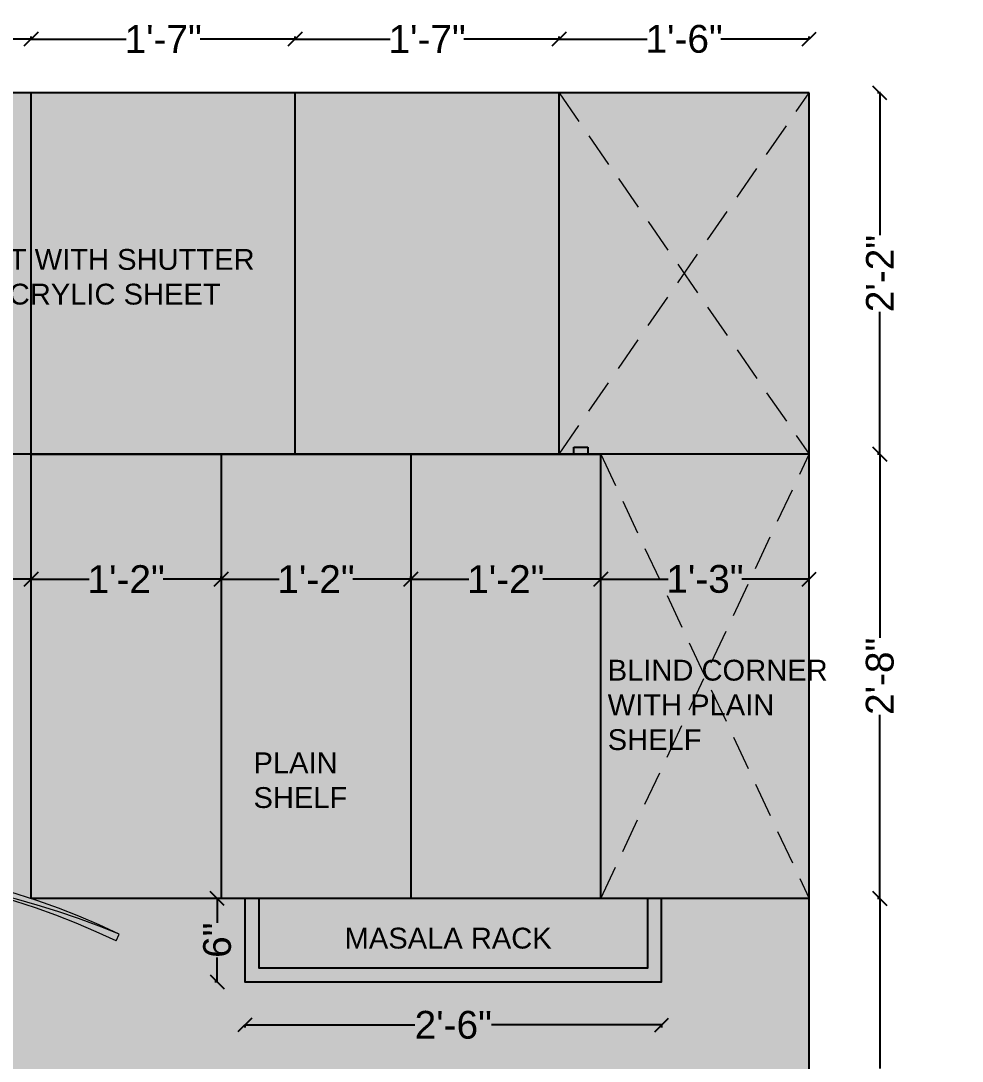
# Model space of a CAD drawing. Header units: inches. Extents: x 15448 to 46480, y -8154 to 0.
# Drawn here: x 17820.4 to 17888.2, y -1752 to -1677.1 of the extents above; entities that cross this region are included whole.
import ezdxf

# ---------------------------------------------------------------- set-up
doc = ezdxf.new("R2010")
doc.units = ezdxf.units.IN
doc.header["$MEASUREMENT"] = 0
doc.linetypes.add('$0$HIDDEN', pattern=[0.375, 0.25, -0.125])
doc.layers.add('IEL-HATCH-002', color=7, linetype='Continuous')
doc.layers.add('PDF4_Text', color=7, linetype='Continuous')
doc.styles.add('PDF Arial', font='arial.ttf')
doc.styles.get("Standard").update_dxf_attribs({"font": 'arial.ttf'})
doc.dimstyles.get("Standard").update_dxf_attribs({"dimtxt": 0.18, "dimasz": 0.18, "dimexe": 0.18, "dimexo": 0.0625, "dimgap": 0.09, "dimtad": 0, "dimtih": 1, "dimtoh": 1, "dimdec": 0, "dimzin": 0, "dimdsep": 46, "dimlunit": 4, "dimtxsty": 'Standard', "dimcen": 0.09, "dimadec": 0, "dimazin": 0, "dimtfac": 1, "dimtdec": 0, "dimtofl": 0, "dimtmove": 0, "dimatfit": 3, "dimfxl": 1, "dimtolj": 1, "dimtzin": 0, "dimarcsym": 0})

# ---------------------------------------------------------------- blocks, each defined once
blk = doc.blocks.new('_Oblique')
at = {"color": 0, "linetype": 'ByBlock', "lineweight": -2}
blk.add_line((-0.5, -0.5), (0.5, 0.5), dxfattribs=at)
blk = doc.blocks.new('*D226')
at = {"color": 1, "lineweight": -2, "transparency": 16777216}
for p, q in [((17821.18194405507, -1717.345186583082), (17821.18194405507, -1717.125816504342)), ((17821.18194405507, -1717.305816504342), (17825.36115733383, -1717.305816504342)), ((17834.84861072174, -1717.305816504342), (17830.66939744297, -1717.305816504342)), ((17834.84861072174, -1717.345186583082), (17834.84861072174, -1717.125816504342))]:
    blk.add_line(p, q, dxfattribs=at)
at = {"layer": 'Defpoints', "color": 0, "transparency": 16777216}
for p in [(17834.84861072174, -1717.305816504342), (17821.18194405507, -1723.295654634657), (17834.84861072174, -1723.295654634657)]:
    blk.add_point(p, dxfattribs=at)
at = {"color": 1, "lineweight": -2, "transparency": 16777216, "rotation": 180}
blk.add_blockref('_Oblique', (17821.18194405507, -1717.305816504342), dxfattribs=at)
at = {"color": 1, "lineweight": -2, "transparency": 16777216}
blk.add_blockref('_Oblique', (17834.84861072174, -1717.305816504342), dxfattribs=at)
at = {"color": 1, "transparency": 16777216, "insert": (17828.0152773884, -1717.305816504342), "char_height": 2, "attachment_point": 5}
blk.add_mtext('\\A1;1\'-2"', dxfattribs=at)
blk = doc.blocks.new('*D227')
at = {"color": 1, "lineweight": -2, "transparency": 16777216}
for p, q in [((17848.51527738841, -1717.345186583082), (17848.51527738841, -1717.125816504342)), ((17848.51527738841, -1717.305816504342), (17852.69449066717, -1717.305816504342)), ((17862.18194405508, -1717.305816504342), (17858.00273077631, -1717.305816504342)), ((17862.18194405508, -1717.345186583082), (17862.18194405508, -1717.125816504342))]:
    blk.add_line(p, q, dxfattribs=at)
at = {"layer": 'Defpoints', "color": 0, "transparency": 16777216}
for p in [(17862.18194405508, -1717.305816504342), (17848.51527738841, -1723.295654634657), (17862.18194405508, -1723.295654634657)]:
    blk.add_point(p, dxfattribs=at)
at = {"color": 1, "lineweight": -2, "transparency": 16777216, "rotation": 180}
blk.add_blockref('_Oblique', (17848.51527738841, -1717.305816504342), dxfattribs=at)
at = {"color": 1, "lineweight": -2, "transparency": 16777216}
blk.add_blockref('_Oblique', (17862.18194405508, -1717.305816504342), dxfattribs=at)
at = {"color": 1, "transparency": 16777216, "insert": (17855.34861072174, -1717.305816504342), "char_height": 2, "attachment_point": 5}
blk.add_mtext('\\A1;1\'-2"', dxfattribs=at)
blk = doc.blocks.new('*D228')
at = {"color": 1, "lineweight": -2, "transparency": 16777216}
for p, q in [((17862.18194405508, -1717.345186583083), (17862.18194405508, -1717.125816504343)), ((17862.18194405508, -1717.305816504343), (17867.02782400051, -1717.305816504343)), ((17877.18194405508, -1717.305816504343), (17872.33606410964, -1717.305816504343)), ((17877.18194405508, -1717.345186583083), (17877.18194405508, -1717.125816504343))]:
    blk.add_line(p, q, dxfattribs=at)
at = {"layer": 'Defpoints', "color": 0, "transparency": 16777216}
for p in [(17877.18194405508, -1717.305816504343), (17862.18194405508, -1723.295654634657), (17877.18194405508, -1723.295654634657)]:
    blk.add_point(p, dxfattribs=at)
at = {"color": 1, "lineweight": -2, "transparency": 16777216, "rotation": 180}
blk.add_blockref('_Oblique', (17862.18194405508, -1717.305816504343), dxfattribs=at)
at = {"color": 1, "lineweight": -2, "transparency": 16777216}
blk.add_blockref('_Oblique', (17877.18194405508, -1717.305816504343), dxfattribs=at)
at = {"color": 1, "transparency": 16777216, "insert": (17869.68194405508, -1717.305816504343), "char_height": 2, "attachment_point": 5}
blk.add_mtext('\\A1;1\'-3"', dxfattribs=at)
blk = doc.blocks.new('*D229')
at = {"color": 1, "lineweight": -2, "transparency": 16777216}
for p, q in [((17834.84861072174, -1717.345186583082), (17834.84861072174, -1717.125816504342)), ((17834.84861072174, -1717.305816504342), (17839.02782400051, -1717.305816504342)), ((17848.51527738841, -1717.305816504342), (17844.33606410964, -1717.305816504342)), ((17848.51527738841, -1717.345186583082), (17848.51527738841, -1717.125816504342))]:
    blk.add_line(p, q, dxfattribs=at)
at = {"layer": 'Defpoints', "color": 0, "transparency": 16777216}
for p in [(17848.51527738841, -1717.305816504342), (17834.84861072174, -1723.295654634657), (17848.51527738841, -1723.295654634657)]:
    blk.add_point(p, dxfattribs=at)
at = {"color": 1, "lineweight": -2, "transparency": 16777216, "rotation": 180}
blk.add_blockref('_Oblique', (17834.84861072174, -1717.305816504342), dxfattribs=at)
at = {"color": 1, "lineweight": -2, "transparency": 16777216}
blk.add_blockref('_Oblique', (17848.51527738841, -1717.305816504342), dxfattribs=at)
at = {"color": 1, "transparency": 16777216, "insert": (17841.68194405508, -1717.305816504342), "char_height": 2, "attachment_point": 5}
blk.add_mtext('\\A1;1\'-2"', dxfattribs=at)
blk = doc.blocks.new('*D236')
at = {"color": 1, "lineweight": -2, "transparency": 16777216}
for p, q in [((17836.56230664026, -1749.369843563226), (17836.56230664026, -1749.589213641966)), ((17836.56230664026, -1749.409213641966), (17848.79699968256, -1749.409213641966)), ((17866.56230664026, -1749.409213641966), (17854.32761359797, -1749.409213641966)), ((17866.56230664026, -1749.369843563226), (17866.56230664026, -1749.589213641966))]:
    blk.add_line(p, q, dxfattribs=at)
at = {"layer": 'Defpoints', "color": 0, "transparency": 16777216}
for p in [(17836.56230664026, -1746.305816504342), (17866.56230664026, -1746.305816504342), (17866.56230664026, -1749.409213641966)]:
    blk.add_point(p, dxfattribs=at)
at = {"color": 1, "lineweight": -2, "transparency": 16777216, "rotation": 180}
blk.add_blockref('_Oblique', (17836.56230664026, -1749.409213641966), dxfattribs=at)
at = {"color": 1, "lineweight": -2, "transparency": 16777216}
blk.add_blockref('_Oblique', (17866.56230664026, -1749.409213641966), dxfattribs=at)
at = {"color": 1, "transparency": 16777216, "insert": (17851.56230664026, -1749.409213641966), "char_height": 2, "attachment_point": 5}
blk.add_mtext('\\A1;2\'-6"', dxfattribs=at)
blk = doc.blocks.new('*D251')
at = {"color": 1, "lineweight": -2, "transparency": 16777216}
for p, q in [((17803.18194405507, -1678.421427773644), (17803.18194405507, -1678.601427773644)), ((17803.18194405507, -1678.421427773644), (17809.5278240005, -1678.421427773644)), ((17821.18194405507, -1678.421427773644), (17814.83606410964, -1678.421427773644)), ((17821.18194405507, -1678.460797852384), (17821.18194405507, -1678.241427773644))]:
    blk.add_line(p, q, dxfattribs=at)
at = {"layer": 'Defpoints', "color": 0, "transparency": 16777216}
for p in [(17803.18194405507, -1678.421427773643), (17821.18194405507, -1678.421427773644), (17821.18194405507, -1685.923542401581)]:
    blk.add_point(p, dxfattribs=at)
at = {"color": 1, "lineweight": -2, "transparency": 16777216, "rotation": 180}
blk.add_blockref('_Oblique', (17803.18194405507, -1678.421427773644), dxfattribs=at)
at = {"color": 1, "lineweight": -2, "transparency": 16777216}
blk.add_blockref('_Oblique', (17821.18194405507, -1678.421427773644), dxfattribs=at)
at = {"color": 1, "transparency": 16777216, "insert": (17812.18194405507, -1678.421427773644), "char_height": 2, "attachment_point": 5}
blk.add_mtext('\\A1;1\'-6"', dxfattribs=at)
blk = doc.blocks.new('*D252')
at = {"color": 1, "lineweight": -2, "transparency": 16777216}
for p, q in [((17821.18194405507, -1678.460797852384), (17821.18194405507, -1678.241427773644)), ((17821.18194405507, -1678.421427773644), (17828.0278240005, -1678.421427773644)), ((17840.18194405508, -1678.421427773644), (17833.33606410964, -1678.421427773644)), ((17840.18194405508, -1678.460797852384), (17840.18194405508, -1678.241427773644))]:
    blk.add_line(p, q, dxfattribs=at)
at = {"layer": 'Defpoints', "color": 0, "transparency": 16777216}
for p in [(17840.18194405508, -1678.421427773644), (17840.18194405508, -1679.65242459915), (17821.18194405507, -1685.923542401581)]:
    blk.add_point(p, dxfattribs=at)
at = {"color": 1, "lineweight": -2, "transparency": 16777216, "rotation": 180}
blk.add_blockref('_Oblique', (17821.18194405507, -1678.421427773644), dxfattribs=at)
at = {"color": 1, "lineweight": -2, "transparency": 16777216}
blk.add_blockref('_Oblique', (17840.18194405508, -1678.421427773644), dxfattribs=at)
at = {"color": 1, "transparency": 16777216, "insert": (17830.68194405507, -1678.421427773644), "char_height": 2, "attachment_point": 5}
blk.add_mtext('\\A1;1\'-7"', dxfattribs=at)
blk = doc.blocks.new('*D240')
at = {"color": 1, "lineweight": -2, "transparency": 16777216}
for p, q in [((17840.18194405508, -1678.421427773644), (17840.18194405508, -1678.241427773644)), ((17840.18194405508, -1678.421427773644), (17847.02782400051, -1678.421427773644)), ((17859.18194405508, -1678.421427773644), (17852.33606410964, -1678.421427773644)), ((17859.18194405508, -1678.460797852384), (17859.18194405508, -1678.241427773644))]:
    blk.add_line(p, q, dxfattribs=at)
at = {"layer": 'Defpoints', "color": 0, "transparency": 16777216}
for p in [(17840.18194405508, -1678.421427773644), (17859.18194405508, -1678.421427773644), (17859.18194405508, -1682.305816504342)]:
    blk.add_point(p, dxfattribs=at)
at = {"color": 1, "lineweight": -2, "transparency": 16777216, "rotation": 180}
blk.add_blockref('_Oblique', (17840.18194405508, -1678.421427773644), dxfattribs=at)
at = {"color": 1, "lineweight": -2, "transparency": 16777216}
blk.add_blockref('_Oblique', (17859.18194405508, -1678.421427773644), dxfattribs=at)
at = {"color": 1, "transparency": 16777216, "insert": (17849.68194405508, -1678.421427773644), "char_height": 2, "attachment_point": 5}
blk.add_mtext('\\A1;1\'-7"', dxfattribs=at)
blk = doc.blocks.new('*D241')
at = {"color": 1, "lineweight": -2, "transparency": 16777216}
for p, q in [((17859.18194405508, -1678.421427773644), (17859.18194405508, -1678.241427773644)), ((17859.18194405508, -1678.421427773644), (17865.52782400051, -1678.421427773644)), ((17877.18194405508, -1678.421427773644), (17870.83606410964, -1678.421427773644)), ((17877.18194405508, -1678.460797852384), (17877.18194405508, -1678.241427773644))]:
    blk.add_line(p, q, dxfattribs=at)
at = {"layer": 'Defpoints', "color": 0, "transparency": 16777216}
for p in [(17859.18194405508, -1678.421427773644), (17877.18194405508, -1678.421427773644), (17877.18194405508, -1685.923542401581)]:
    blk.add_point(p, dxfattribs=at)
at = {"color": 1, "lineweight": -2, "transparency": 16777216, "rotation": 180}
blk.add_blockref('_Oblique', (17859.18194405508, -1678.421427773644), dxfattribs=at)
at = {"color": 1, "lineweight": -2, "transparency": 16777216}
blk.add_blockref('_Oblique', (17877.18194405508, -1678.421427773644), dxfattribs=at)
at = {"color": 1, "transparency": 16777216, "insert": (17868.18194405508, -1678.421427773644), "char_height": 2, "attachment_point": 5}
blk.add_mtext('\\A1;1\'-6"', dxfattribs=at)
blk = doc.blocks.new('*D243')
at = {"color": 1, "lineweight": -2, "transparency": 16777216}
for p, q in [((17882.31503190027, -1740.305816504342), (17882.09566182154, -1740.305816504342)), ((17882.27566182154, -1740.305816504342), (17882.27566182154, -1752.540509546634)), ((17882.27566182154, -1770.305816504342), (17882.27566182154, -1758.07112346205)), ((17882.31503190027, -1770.305816504342), (17882.09566182154, -1770.305816504342))]:
    blk.add_line(p, q, dxfattribs=at)
at = {"layer": 'Defpoints', "color": 0, "transparency": 16777216}
for p in [(17882.27566182154, -1740.305816504342), (17888.19990309473, -1740.305816504342), (17888.19990309473, -1770.305816504342)]:
    blk.add_point(p, dxfattribs=at)
at = {"color": 1, "lineweight": -2, "transparency": 16777216}
for p, rotation in [((17882.27566182154, -1740.305816504342), 90), ((17882.27566182154, -1770.305816504342), 270)]:
    blk.add_blockref('_Oblique', p, dxfattribs=dict(at, rotation=rotation))
at = {"color": 1, "transparency": 16777216, "insert": (17882.27566182153, -1755.305816504347), "char_height": 2, "attachment_point": 5, "rotation": 90}
blk.add_mtext('\\A1;2\'-6"', dxfattribs=at)
blk = doc.blocks.new('*D244')
at = {"color": 1, "lineweight": -2, "transparency": 16777216}
for p, q in [((17882.31503190028, -1708.305816504343), (17882.09566182154, -1708.305816504343)), ((17882.27566182154, -1708.305816504343), (17882.27566182154, -1721.540509546635)), ((17882.27566182154, -1740.305816504342), (17882.27566182154, -1727.071123462051)), ((17882.31503190028, -1740.305816504342), (17882.09566182154, -1740.305816504342))]:
    blk.add_line(p, q, dxfattribs=at)
at = {"layer": 'Defpoints', "color": 0, "transparency": 16777216}
for p in [(17882.27566182154, -1708.305816504343), (17884.19990276849, -1708.305816504343), (17888.19990309473, -1740.305816504342)]:
    blk.add_point(p, dxfattribs=at)
at = {"color": 1, "lineweight": -2, "transparency": 16777216}
for p, rotation in [((17882.27566182154, -1708.305816504343), 90), ((17882.27566182154, -1740.305816504342), 270)]:
    blk.add_blockref('_Oblique', p, dxfattribs=dict(at, rotation=rotation))
at = {"color": 1, "transparency": 16777216, "insert": (17882.27566182154, -1724.305816504347), "char_height": 2, "attachment_point": 5, "rotation": 90}
blk.add_mtext('\\A1;2\'-8"', dxfattribs=at)
blk = doc.blocks.new('*D246')
at = {"color": 1, "lineweight": -2, "transparency": 16777216}
for p, q in [((17882.3150319003, -1682.305816504343), (17882.09566182156, -1682.305816504343)), ((17882.27566182156, -1682.305816504343), (17882.27566182156, -1692.540509546635)), ((17882.27566182156, -1708.305816504343), (17882.27566182156, -1698.071123462051)), ((17882.3150319003, -1708.305816504343), (17882.09566182156, -1708.305816504343))]:
    blk.add_line(p, q, dxfattribs=at)
at = {"layer": 'Defpoints', "color": 0, "transparency": 16777216}
for p in [(17882.27566182156, -1682.305816504343), (17884.19990276849, -1682.305816504343), (17884.19990276849, -1708.305816504343)]:
    blk.add_point(p, dxfattribs=at)
at = {"color": 1, "lineweight": -2, "transparency": 16777216}
for p, rotation in [((17882.27566182156, -1682.305816504343), 90), ((17882.27566182156, -1708.305816504343), 270)]:
    blk.add_blockref('_Oblique', p, dxfattribs=dict(at, rotation=rotation))
at = {"color": 1, "transparency": 16777216, "insert": (17882.27566182155, -1695.305816504348), "char_height": 2, "attachment_point": 5, "rotation": 90}
blk.add_mtext('\\A1;2\'-2"', dxfattribs=at)
blk = doc.blocks.new('*D253')
at = {"color": 1, "lineweight": -2, "transparency": 16777216}
for p, q in [((17834.60933373482, -1740.305816504343), (17834.38996365608, -1740.305816504343)), ((17834.56996365608, -1740.305816504343), (17834.56996365608, -1742.060973393838)), ((17834.56996365608, -1746.305816504343), (17834.56996365608, -1744.550659614848)), ((17834.60933373482, -1746.305816504343), (17834.38996365608, -1746.305816504343))]:
    blk.add_line(p, q, dxfattribs=at)
at = {"layer": 'Defpoints', "color": 0, "transparency": 16777216}
for p in [(17836.56230664027, -1740.305816504343), (17834.56996365608, -1746.305816504343), (17836.56230664027, -1746.305816504343)]:
    blk.add_point(p, dxfattribs=at)
at = {"color": 1, "lineweight": -2, "transparency": 16777216}
for p, rotation in [((17834.56996365608, -1740.305816504343), 90), ((17834.56996365608, -1746.305816504343), 270)]:
    blk.add_blockref('_Oblique', p, dxfattribs=dict(at, rotation=rotation))
at = {"color": 1, "transparency": 16777216, "insert": (17834.56996365608, -1743.305816504347), "char_height": 2, "attachment_point": 5, "rotation": 90}
blk.add_mtext('\\A1;6"', dxfattribs=at)
blk = doc.blocks.new('ehe')
at = {"layer": 'IEL-HATCH-002', "true_color": 0x939598, "transparency": 33554687}
h = blk.add_hatch(color=252, dxfattribs=at)
h.dxf.hatch_style = 1
edge = h.paths.add_edge_path()
edge.add_line((16207.89429246386, -1997.271020260185), (16188.87348220559, -1997.271020260183))
edge.add_line((16188.87348220559, -1997.271020260183), (16188.8734822056, -2001.896938060853))
edge.add_arc((16198.38388733472, -2057.538342117527), 56.44832726589822, 80.3005545212211, 99.69944547874888, ccw=False)
edge.add_line((16207.89429246387, -2001.896938060858), (16207.89429246386, -1997.271020260185))
edge = h.paths.add_edge_path()
edge.add_arc((16198.38388733472, -2066.018691483838), 64.21087999944824, 81.01413112799601, 98.98586887198758)
edge.add_line((16188.35473463419, -2002.595878502915), (16190.68206062421, -2005.375046993756))
edge.add_line((16190.68206062421, -2005.375046993756), (16206.08571404523, -2005.375046993756))
edge.add_line((16206.08571404523, -2005.375046993756), (16208.41304003526, -2002.595878502918))
h.paths.add_polyline_path([(16195.12300124925, -2003.759637335029), (16194.22115239393, -2002.682697562543), (16202.5466222755, -2002.682697562542), (16201.64477342019, -2003.759637335028)], flags=16)
h.paths.add_polyline_path([(16199.4919943758, -2003.417135298972), (16198.99253473704, -2003.417135298977), (16198.99253473704, -2003.2543881153), (16199.49199437579, -2003.254388115298)], flags=0)
h.paths.add_polyline_path([(16198.9165354522, -2003.417135298974), (16198.41707581345, -2003.417135298972), (16198.41707581345, -2003.2543881153), (16198.9165354522, -2003.254388115301)], flags=0)
h.paths.add_polyline_path([(16198.30849109976, -2003.417135298974), (16197.80903146101, -2003.417135298975), (16197.80903146101, -2003.254388115301), (16198.30849109976, -2003.2543881153)], flags=0)
h.paths.add_polyline_path([(16197.73303217617, -2003.417135298974), (16197.23357253741, -2003.417135298973), (16197.23357253741, -2003.254388115301), (16197.73303217617, -2003.254388115299)], flags=0)
edge = h.paths.add_edge_path()
edge.add_line((16188.8734822056, -2001.896938060853), (16188.8734822056, -2002.443293823751))
edge.add_arc((16198.38388733472, -2057.538342117527), 55.90985737965627, 80.20622276648521, 99.79377723348449, ccw=False)
edge.add_line((16207.89429246387, -2002.443293823757), (16207.89429246387, -2001.896938060858))
edge.add_arc((16198.38388733472, -2057.538342117526), 56.44832726589797, 80.30055452122106, 99.69944547874898)
edge = h.paths.add_edge_path()
edge.add_arc((16198.38388733472, -2057.538342117516), 55.90985737964526, 99.79377723349018, 102.66194815012568, ccw=False)
edge.add_line((16188.8734822056, -2002.443293823751), (16188.8734822056, -2001.896938060853))
edge.add_arc((16198.38388733472, -2057.538342117526), 56.44832726589777, 99.69944547874901, 115.4207597962181)
edge.add_arc((16198.38388733472, -2066.01869148384), 64.21087999945091, 101.00302768075949, 112.17075853684591, ccw=False)
h = blk.add_hatch(color=252, dxfattribs=at)
h.dxf.hatch_style = 1
h.paths.add_polyline_path([(16186.1285430922, -2002.988193724412, 0.04876702289860913), (16174.15274245374, -2006.555352122004), (16174.3838873337, -2007.041687256392, -0.05572840176803076)])
h.paths.add_polyline_path([(16202.5466222755, -2002.682697562542), (16194.22115239393, -2002.682697562543), (16195.12300124925, -2003.759637335029), (16201.64477342019, -2003.759637335028)])
h.paths.add_polyline_path([(16199.49199437579, -2003.254388115298), (16199.4919943758, -2003.417135298972), (16198.99253473704, -2003.417135298977), (16198.99253473704, -2003.2543881153)], flags=16)
h.paths.add_polyline_path([(16198.9165354522, -2003.254388115301), (16198.9165354522, -2003.417135298974), (16198.41707581345, -2003.417135298972), (16198.41707581345, -2003.2543881153)], flags=16)
h.paths.add_polyline_path([(16198.30849109976, -2003.2543881153), (16198.30849109976, -2003.417135298974), (16197.80903146101, -2003.417135298975), (16197.80903146101, -2003.254388115301)], flags=16)
h.paths.add_polyline_path([(16197.73303217617, -2003.254388115299), (16197.73303217617, -2003.417135298974), (16197.23357253741, -2003.417135298973), (16197.23357253741, -2003.254388115301)], flags=16)
h.paths.add_polyline_path([(16200.01027111623, -2005.573623159794), (16198.38388733472, -2005.573623159793), (16196.75750355322, -2005.573623159797), (16197.61726815267, -2006.471152558387), (16198.38388733471, -2006.471152558387), (16199.15050651677, -2006.471152558386)])
h.paths.add_polyline_path([(16188.8734822056, -2002.443293823751), (16188.8734822056, -2002.516019850405, -0.07652183571738236), (16208.41304003526, -2002.595878502918), (16208.45699418842, -2002.543390798998, 0.08825048934747019)])
h.paths.add_polyline_path([(16207.89429246387, -2001.896938060858), (16207.89429246387, -2002.443293823757, -0.00255562744752481), (16208.45699418842, -2002.543390798998, -0.00995946389396835), (16210.63923157723, -2002.988193724412, -0.04876702289338782), (16222.61503221446, -2006.555352121499, 0.06870497362447703)])
h.paths.add_polyline_path([(16210.63923157724, -2002.988193724413, -0.05572840176798918), (16222.38388733573, -2007.041687256391), (16222.61503221569, -2006.555352122002, 0.0487670228985559)])
at = {"lineweight": 5}
for p, q in [((16188.8734822056, -2002.516019850411), (16188.87348220559, -1997.271020260183)), ((16188.87348220559, -1997.271020260183), (16207.89429246386, -1997.271020260185)), ((16207.89429246387, -2002.44329382376), (16207.89429246386, -1997.271020260185)), ((16188.35473463419, -2002.595878502916), (16190.68206062421, -2005.375046993756)), ((16194.22115239393, -2002.682697562543), (16195.12300124925, -2003.759637335029)), ((16194.22115239393, -2002.682697562543), (16202.5466222755, -2002.682697562542)), ((16202.5466222755, -2002.682697562542), (16201.64477342019, -2003.759637335028)), ((16208.45699418841, -2002.543390799004), (16206.08571404523, -2005.375046993756)), ((16195.12300124925, -2003.759637335029), (16201.64477342019, -2003.759637335028)), ((16197.23357253741, -2003.254388115301), (16197.23357253741, -2003.417135298973)), ((16197.73303217617, -2003.254388115299), (16197.23357253741, -2003.254388115301)), ((16197.23357253741, -2003.417135298973), (16197.73303217617, -2003.417135298974)), ((16197.73303217617, -2003.417135298974), (16197.73303217617, -2003.254388115299)), ((16197.80903146101, -2003.254388115301), (16197.80903146101, -2003.417135298975)), ((16198.30849109976, -2003.2543881153), (16197.80903146101, -2003.254388115301)), ((16197.80903146101, -2003.417135298975), (16198.30849109976, -2003.417135298974)), ((16198.30849109976, -2003.417135298974), (16198.30849109976, -2003.2543881153)), ((16198.41707581345, -2003.2543881153), (16198.41707581345, -2003.417135298972)), ((16198.9165354522, -2003.254388115301), (16198.41707581345, -2003.2543881153)), ((16198.41707581345, -2003.417135298972), (16198.9165354522, -2003.417135298974)), ((16198.9165354522, -2003.417135298974), (16198.9165354522, -2003.254388115301)), ((16198.99253473704, -2003.2543881153), (16198.99253473704, -2003.417135298977)), ((16199.49199437579, -2003.254388115298), (16198.99253473704, -2003.2543881153)), ((16198.99253473704, -2003.417135298977), (16199.4919943758, -2003.417135298972)), ((16199.4919943758, -2003.417135298972), (16199.49199437579, -2003.254388115298)), ((16190.68206062421, -2005.375046993756), (16206.08571404523, -2005.375046993756)), ((16196.75750355322, -2005.573623159797), (16198.38388733472, -2005.573623159793)), ((16196.75750355322, -2005.573623159797), (16197.61726815267, -2006.471152558387)), ((16200.01027111623, -2005.573623159794), (16198.38388733472, -2005.573623159793)), ((16200.01027111623, -2005.573623159794), (16199.15050651677, -2006.471152558386)), ((16174.15274245377, -2006.555352122078), (16174.3838873337, -2007.041687256398)), ((16197.61726815267, -2006.471152558387), (16198.38388733471, -2006.471152558387)), ((16199.15050651677, -2006.471152558386), (16198.38388733471, -2006.471152558387)), ((16222.38388733573, -2007.041687256399), (16222.61503221566, -2006.555352122077))]:
    blk.add_line(p, q, dxfattribs=at)
for radius in [56.44832726589817, 55.90985737965512]:
    blk.add_arc((16198.38388733472, -2057.538342117527), radius, 64.57924020402959, 115.4207597959704, dxfattribs=at)
at = {"lineweight": 9}
blk.add_arc((16198.38388733472, -2066.01869148384), 64.21087999945006, 67.82924145963976, 112.170758540269, dxfattribs=at)
blk = doc.blocks.new('*D247')
at = {"color": 1, "lineweight": -2, "transparency": 16777216}
for p, q in [((17785.18194405507, -1717.345186583082), (17785.18194405507, -1717.125816504342)), ((17785.18194405507, -1717.305816504342), (17802.1724351874, -1717.305816504342)), ((17821.18194405507, -1717.305816504342), (17804.19145292274, -1717.305816504342)), ((17821.18194405507, -1717.345186583082), (17821.18194405507, -1717.125816504342))]:
    blk.add_line(p, q, dxfattribs=at)
at = {"layer": 'Defpoints', "color": 0, "transparency": 16777216}
for p in [(17821.18194405507, -1717.305816504342), (17785.18194405507, -1723.295654634657), (17821.18194405507, -1723.295654634657)]:
    blk.add_point(p, dxfattribs=at)
at = {"color": 1, "lineweight": -2, "transparency": 16777216, "rotation": 180}
blk.add_blockref('_Oblique', (17785.18194405507, -1717.305816504342), dxfattribs=at)
at = {"color": 1, "lineweight": -2, "transparency": 16777216}
blk.add_blockref('_Oblique', (17821.18194405507, -1717.305816504342), dxfattribs=at)
at = {"color": 1, "transparency": 16777216, "insert": (17803.18194405507, -1717.305816504342), "char_height": 2, "attachment_point": 5}
blk.add_mtext("\\A1;3'", dxfattribs=at)

msp = doc.modelspace()

# ---------------------------------------------------------------- hatches: boundary and pattern name
at = {"layer": 'IEL-HATCH-002', "true_color": 0xae9490, "transparency": 33554687}
h = msp.add_hatch(color=253, dxfattribs=at)
h.dxf.hatch_style = 1
h.paths.add_polyline_path([(17767.68194405507, -1682.305816504342), (17750.18194405507, -1682.305816504342), (17750.18194405507, -1708.305816504342), (17767.68194405507, -1708.305816504342), (17767.68194405507, -1706.986103409219)])
h.paths.add_polyline_path([(17785.18194405507, -1682.305816504342), (17767.68194405507, -1682.305816504342), (17767.68194405507, -1706.986103409219), (17767.68194405507, -1708.305816504342), (17785.18194405507, -1708.305816504342)])
h.paths.add_polyline_path([(17803.18194405507, -1682.305816504342), (17785.18194405507, -1682.305816504342), (17785.18194405507, -1708.305816504342), (17803.18194405507, -1708.305816504342)])
h.paths.add_polyline_path([(17821.18194405507, -1682.305816504342), (17803.18194405507, -1682.305816504342), (17803.18194405507, -1708.305816504342), (17821.18194405507, -1708.305816504342)])
h.paths.add_polyline_path([(17840.18194405508, -1682.305816504342), (17821.18194405507, -1682.305816504342), (17821.18194405507, -1708.305816504342), (17840.18194405508, -1708.305816504342)])
h.paths.add_polyline_path([(17859.18194405508, -1682.305816504342), (17840.18194405508, -1682.305816504342), (17840.18194405508, -1708.305816504342), (17859.18194405508, -1708.305816504342)])
h.paths.add_polyline_path([(17785.18194405507, -1708.305816504342), (17767.68194405507, -1708.305816504342), (17767.68194405507, -1740.305816504342), (17785.18194405507, -1740.305816504342)])
h.paths.add_polyline_path([(17767.68194405507, -1708.305816504342), (17750.18194405507, -1708.305816504342), (17750.18194405507, -1740.305816504342), (17767.68194405507, -1740.305816504342)])
h.paths.add_polyline_path([(17834.84861072174, -1708.305816504342), (17821.18194405507, -1708.305816504342), (17821.18194405507, -1740.305816504342), (17834.84861072174, -1740.305816504342)])
h.paths.add_polyline_path([(17848.51527738841, -1708.305816504342), (17840.18194405508, -1708.305816504342), (17834.84861072174, -1708.305816504342), (17834.84861072174, -1740.305816504342), (17848.51527738841, -1740.305816504342)])
h.paths.add_polyline_path([(17862.18194405508, -1708.305816504342), (17848.51527738841, -1708.305816504342), (17848.51527738841, -1740.305816504342), (17862.18194405508, -1740.305816504342)])
h.paths.add_polyline_path([(17868.02021404161, -1695.539426523792), (17859.18194405508, -1708.305816504342), (17862.18194405508, -1708.305816504342), (17877.18194405508, -1708.305816504342)])
h.paths.add_polyline_path([(17859.18194405508, -1683.223761116094), (17859.18194405508, -1708.305816504342), (17868.02021404161, -1695.539426523791)])
h.paths.add_polyline_path([(17877.18194405508, -1682.305816504342), (17859.18194405508, -1682.305816504342), (17859.18194405508, -1683.223761116094), (17868.02021404161, -1695.539426523792)])
h.paths.add_polyline_path([(17877.18194405508, -1682.305816504342), (17868.02021404161, -1695.539426523792), (17877.18194405508, -1708.305816504342)])
h.paths.add_polyline_path([(17877.18194405508, -1708.305816504342), (17862.18194405508, -1708.305816504342), (17869.68194405508, -1724.305816504342)])
h.paths.add_polyline_path([(17862.18194405508, -1708.305816504342), (17862.18194405508, -1740.305816504342), (17869.68194405508, -1724.305816504342)])
h.paths.add_polyline_path([(17877.18194405508, -1708.305816504342), (17869.68194405508, -1724.305816504342), (17877.18194405508, -1740.305816504342)])
h.paths.add_polyline_path([(17869.68194405508, -1724.305816504342), (17862.18194405508, -1740.305816504342), (17877.18194405508, -1740.305816504342)])
h.paths.add_polyline_path([(17877.18194405508, -1772.305816504342), (17853.18194405508, -1772.305816504342), (17865.18194405508, -1786.305816504342)])
h.paths.add_polyline_path([(17865.18194405508, -1786.305816504342), (17853.18194405508, -1800.305816504342), (17877.18194405508, -1800.305816504342)])
h.paths.add_polyline_path([(17877.18194405508, -1772.305816504342), (17865.18194405508, -1786.305816504342), (17877.18194405508, -1800.305816504342)])
h.paths.add_polyline_path([(17853.18194405508, -1772.305816504342), (17853.18194405508, -1800.305816504342), (17865.18194405508, -1786.305816504342)])
h.paths.add_polyline_path([(17853.18194405508, -1773.305816504342), (17836.68194389196, -1773.305816504342), (17836.68194389196, -1800.305816504342), (17853.18194405508, -1800.305816504342)])
h.paths.add_polyline_path([(17836.68194389196, -1773.305816504342), (17820.18194405508, -1773.305816504342), (17820.18194405508, -1800.305816504342), (17836.68194389196, -1800.305816504342)])
h.paths.add_polyline_path([(17820.18194405508, -1779.305816504342), (17786.18194405507, -1779.305816504342), (17786.18194405507, -1786.305816504342), (17820.18194405508, -1786.305816504342)])
h.paths.add_polyline_path([(17820.18194405508, -1773.305816504342), (17786.18194405507, -1773.305816504342), (17786.18194405507, -1778.305816504342), (17820.18194405508, -1778.305816504342)])
h.paths.add_polyline_path([(17820.18194405508, -1787.305816504342), (17786.18194405507, -1787.305816504342), (17786.18194405507, -1800.305816504342), (17820.18194405508, -1800.305816504342)])
h.paths.add_polyline_path([(17786.18194405507, -1773.305816504342), (17768.18194405507, -1773.305816504342), (17768.18194405507, -1800.305816504342), (17786.18194405507, -1800.305816504342)])
h.paths.add_polyline_path([(17768.18194405507, -1773.305816504342), (17750.18194405507, -1773.305816504342), (17750.18194405507, -1800.305816504342), (17768.18194405507, -1800.305816504342)])
h.paths.add_polyline_path([(17877.18194405508, -1800.305816504342), (17750.18194405507, -1800.305816504342), (17750.18194405507, -1802.305816504342), (17877.18194405508, -1802.305816504342)])
h.paths.add_polyline_path([(17762.64220975884, -1729.599302179649), (17776.19950853101, -1729.599302179649), (17776.19950853101, -1726.508238059595), (17762.64220975884, -1726.508238059595)], flags=9)
h.paths.add_polyline_path([(17836.64527933592, -1734.599302179649), (17844.21690280113, -1734.599302179649), (17844.21690280113, -1728.98265825059), (17836.64527933592, -1728.98265825059)], flags=24)
h.paths.add_polyline_path([(17862.15346487481, -1730.429328693066), (17878.7383898407, -1730.429328693066), (17878.7383898407, -1722.312684764007), (17862.15346487481, -1722.312684764007)], flags=9)
h.paths.add_polyline_path([(17857.42400096617, -1790.629188828697), (17874.9379845951, -1790.629188828697), (17874.9379845951, -1785.012544899639), (17857.42400096617, -1785.012544899639)], flags=9)
h.paths.add_polyline_path([(17840.05976028297, -1791.080783752757), (17850.70505359812, -1791.080783752757), (17850.70505359812, -1787.989719632703), (17840.05976028297, -1787.989719632703)], flags=24)
h.paths.add_polyline_path([(17823.12648019442, -1791.080783752757), (17833.77177350956, -1791.080783752757), (17833.77177350956, -1787.989719632703), (17823.12648019442, -1787.989719632703)], flags=24)
h.paths.add_polyline_path([(17789.52547382662, -1798.452290844554), (17815.53911639142, -1798.452290844554), (17815.53911639142, -1795.361226724499), (17789.52547382662, -1795.361226724499)], flags=24)
h.paths.add_polyline_path([(17771.55976044609, -1792.080783752757), (17782.20505376123, -1792.080783752757), (17782.20505376123, -1788.989719632703), (17771.55976044609, -1788.989719632703)], flags=24)
h.paths.add_polyline_path([(17754.62648035754, -1792.080783752757), (17765.27177367268, -1792.080783752757), (17765.27177367268, -1788.989719632703), (17754.62648035754, -1788.989719632703)], flags=24)
at = {"layer": 'IEL-HATCH-002', "true_color": 0xf8f6b0, "transparency": 33554687}
h = msp.add_hatch(color=51, dxfattribs=at)
h.dxf.hatch_style = 1
h.paths.add_polyline_path([(17861.24732259352, -1707.805816504342), (17860.24732259352, -1707.805816504342), (17860.24732259352, -1708.305816504342), (17861.24732259352, -1708.305816504342)])
at = {"layer": 'IEL-HATCH-002', "true_color": 0xefebe6, "transparency": 33554687}
h = msp.add_hatch(color=7, dxfattribs=at)
h.dxf.hatch_style = 1
edge = h.paths.add_edge_path()
edge.add_line((17877.18194405508, -1740.305816504342), (17866.56230664026, -1740.305816504342))
edge.add_line((17866.56230664026, -1740.305816504342), (17866.56230664026, -1746.305816504342))
edge.add_line((17866.56230664026, -1746.305816504342), (17836.56230664026, -1746.305816504342))
edge.add_line((17836.56230664026, -1746.305816504342), (17836.56230664026, -1740.305816504342))
edge.add_line((17836.56230664026, -1740.305816504342), (17821.18194405507, -1740.305816504342))
edge.add_arc((17803.29176402333, -1793.84416826782), 56.44832726589844, 64.57924020242899, 71.52262198943419, ccw=False)
edge.add_line((17827.52290890427, -1742.861178272364), (17827.29176402435, -1743.347513406685))
edge.add_arc((17803.29176402333, -1793.844168267821), 55.90985737965612, 64.57924020243424, 77.3380518498787)
edge.add_arc((17803.29176402333, -1802.324517634134), 64.21087999945047, 78.9969723192388, 81.01413112799632)
edge.add_line((17813.32091672387, -1738.901704653212), (17810.99359073384, -1741.68087314405))
edge.add_line((17810.99359073384, -1741.68087314405), (17795.58993731283, -1741.68087314405))
edge.add_line((17795.58993731283, -1741.68087314405), (17793.2626113228, -1738.901704653209))
edge.add_arc((17803.29176402333, -1802.324517634134), 64.21087999945048, 98.98586887198724, 101.0030276807595)
edge.add_arc((17803.29176402333, -1793.844168267821), 55.90985737965611, 102.6619481501194, 115.420759797566)
edge.add_line((17779.29176402232, -1743.347513406686), (17779.06061914239, -1742.861178272366))
edge.add_arc((17803.29176402333, -1793.84416826782), 56.44832726589843, 99.69944547874888, 115.42075979757541, ccw=False)
edge.add_line((17793.78135889421, -1738.202764211147), (17793.7813588942, -1710.589716754079))
edge.add_line((17793.7813588942, -1710.589716754079), (17812.80216915247, -1710.589716754081))
edge.add_line((17812.80216915247, -1710.589716754081), (17812.80216915248, -1738.202764211152))
edge.add_arc((17803.29176402333, -1793.84416826782), 56.44832726589843, 71.52262198943419, 80.3005545212211, ccw=False)
edge.add_line((17821.18194405507, -1740.305816504342), (17821.18194405507, -1708.305816504342))
edge.add_line((17821.18194405507, -1708.305816504342), (17785.18194405507, -1708.305816504342))
edge.add_line((17785.18194405507, -1708.305816504342), (17785.18194405507, -1740.305816504342))
edge.add_line((17785.18194405507, -1740.305816504342), (17750.18194405507, -1740.305816504342))
edge.add_line((17750.18194405507, -1740.305816504342), (17750.18194405507, -1770.305816504342))
edge.add_line((17750.18194405507, -1770.305816504342), (17766.76543815164, -1770.305816504342))
edge.add_arc((17766.51811830635, -1770.403668447139), 0.2659738870397589, 21.58619770526947, 113.5781784777835)
edge.add_line((17766.41172875153, -1770.159899353091), (17766.41172875153, -1770.129635163066))
edge.add_line((17766.41172875153, -1770.129635163066), (17765.24079364351, -1769.999030854316))
edge.add_line((17765.24079364351, -1769.999030854316), (17765.24079364351, -1769.65894156347))
edge.add_line((17765.24079364351, -1769.65894156347), (17765.24079364351, -1768.972473275702))
edge.add_line((17765.24079364351, -1768.972473275702), (17765.24079364351, -1768.630273979468))
edge.add_line((17765.24079364351, -1768.630273979468), (17766.51633492738, -1768.542731328286))
edge.add_line((17766.51633492738, -1768.542731328286), (17766.54360047779, -1768.529275887639))
edge.add_arc((17766.62441687542, -1768.275877350821), 0.2659738870397133, 252.3109569997357, 357.1400386748787)
edge.add_line((17766.89005948348, -1768.28914812217), (17766.93722807854, -1767.344968746223))
edge.add_line((17766.93722807854, -1767.344968746223), (17767.04361763336, -1767.344968746223))
edge.add_arc((17767.46349187659, -1767.416031048975), 0.4258453134625201, 127.6785748160328, 170.3939121199089, ccw=False)
edge.add_line((17767.20320196558, -1767.078994859188), (17767.20320196558, -1763.12426003328))
edge.add_arc((17767.22417795913, -1763.036240291864), 0.09048462402216229, 136.5629318753044, 256.5958524679303, ccw=False)
edge.add_arc((17767.39651748655, -1762.772635110857), 0.3118063337435411, 140.4177340594418, 220.2322478675439, ccw=False)
edge.add_arc((17767.22510437914, -1762.520076071822), 0.08746559781488542, 102.66736605383898, 218.0260857354626, ccw=False)
edge.add_line((17767.20592400152, -1762.434739421341), (17767.20592400152, -1758.78163304312))
edge.add_arc((17767.68467699818, -1758.78061067161), 0.4787540882930991, 0.12235303022089283, 180.1223542911982, ccw=False)
edge.add_line((17768.16342999486, -1758.779588310636), (17768.16342999486, -1762.434739421336))
edge.add_arc((17768.13774352293, -1762.522170854863), 0.09112656258758058, -34.15926980995249, 73.62774472470232, ccw=False)
edge.add_arc((17767.98086416661, -1762.768938281471), 0.3036703526517747, -40.09976361160699, 40.0997636105086, ccw=False)
edge.add_arc((17768.1843578, -1763.026834740096), 0.06862755520546365, -37.445863914165784, 65.19525957482449, ccw=False)
edge.add_ellipse((17767.68195496225, -1763.084245524995), major_axis=(-0.5319477740800539, 3.257240694203488e-17), ratio=0.1725725387252985, start_angle=176.949396870645, end_angle=363.0506031293549, ccw=False)
edge.add_arc((17768.13968103905, -1763.036164268737), 0.0905703874920893, 284.25865736299437, 341.51793163322634, ccw=False)
edge.add_ellipse((17767.68195496225, -1763.084245524995), major_axis=(0.5319477740792241, 3.257240694198406e-17), ratio=0.1725725387255677, start_angle=205.8419327633244, end_angle=334.1580672366752)
edge.add_line((17768.16070795892, -1763.124260033283), (17768.16070795892, -1767.078994859183))
edge.add_arc((17767.90041804792, -1767.416031048975), 0.4258453134622523, 9.606087880091025, 52.32142518517202, ccw=False)
edge.add_line((17768.32029229115, -1767.344968746223), (17768.42668184597, -1767.344968746223))
edge.add_line((17768.42668184597, -1767.344968746223), (17768.47385044103, -1768.289148122174))
edge.add_arc((17768.73949304909, -1768.275877350821), 0.2659738870397132, 182.8599613260019, 270)
edge.add_line((17768.73949304909, -1768.541851237861), (17768.95218117299, -1768.54185123786))
edge.add_line((17768.95218117299, -1768.541851237859), (17768.95218117299, -1768.549910634891))
edge.add_line((17768.95218117299, -1768.549910634891), (17770.123116281, -1768.630273979467))
edge.add_line((17770.123116281, -1768.630273979467), (17770.123116281, -1768.972473275702))
edge.add_line((17770.123116281, -1768.972473275702), (17770.24859847908, -1768.972473275703))
edge.add_arc((17770.24859847908, -1768.706499388663), 0.2659738870392141, 270, 354.1140121628374)
edge.add_line((17770.51317013214, -1768.733774816834), (17771.04124579913, -1766.274985398375))
edge.add_arc((17771.82972088332, -1766.397402794547), 0.7979216611187371, 145.6896067433985, 171.1748085541884, ccw=False)
edge.add_arc((17773.80004581624, -1768.611605526593), 3.743062589661878, 104.012676902453, 134.6258519405013, ccw=False)
edge.add_arc((17772.94243948362, -1765.074503771088), 0.1063895548159052, 0, 117.25787937654431, ccw=False)
edge.add_line((17773.04882903843, -1765.074503771088), (17773.04882903844, -1765.374451487572))
edge.add_arc((17772.51688126436, -1765.374451487568), 0.5319477740794873, 316.92658344834155, 359.9999999996326, ccw=False)
edge.add_line((17772.90545805715, -1765.737737202204), (17771.38338364128, -1766.845309570256))
edge.add_arc((17771.77196043407, -1767.208595284881), 0.5319477740799221, 136.9265834499852, 174.114012136729)
edge.add_line((17771.24281712797, -1767.154044428299), (17770.95678277758, -1769.65894156347))
edge.add_line((17770.95678277758, -1769.65894156347), (17770.123116281, -1769.65894156347))
edge.add_line((17770.123116281, -1769.65894156347), (17770.123116281, -1769.999030854317))
edge.add_line((17770.123116281, -1769.999030854317), (17768.83582419913, -1770.142613441739))
edge.add_line((17768.83582419913, -1770.142613441739), (17768.84579161817, -1770.1376945601))
edge.add_arc((17768.84579161817, -1770.403668447139), 0.2659738870397589, 90.00000000117554, 158.4138022947305)
edge.add_line((17768.59847177288, -1770.305816504342), (17787.72914844222, -1770.305816504342))
edge.add_line((17787.72914844222, -1770.305816504342), (17787.72914844223, -1768.150358203081))
edge.add_line((17787.72914844223, -1768.150358203081), (17791.42712789868, -1768.150358203081))
edge.add_line((17791.42712789868, -1768.150358203081), (17789.83958395999, -1767.724977086758))
edge.add_line((17789.83958395999, -1767.724977086758), (17790.05227451814, -1766.93120511741))
edge.add_line((17790.05227451814, -1766.93120511741), (17791.63981845684, -1767.356586233739))
edge.add_line((17791.63981845684, -1767.356586233738), (17791.42712789867, -1768.150358203081))
edge.add_line((17791.42712789868, -1768.150358203081), (17793.6498450325, -1768.150358203081))
edge.add_line((17793.6498450325, -1768.150358203081), (17793.64984503251, -1767.328584990537))
edge.add_line((17793.6498450325, -1767.328584990537), (17794.47161824505, -1767.328584990537))
edge.add_line((17794.47161824505, -1767.328584990537), (17794.47161824505, -1768.150358203081))
edge.add_line((17794.47161824505, -1768.150358203081), (17796.69433537888, -1768.150358203082))
edge.add_line((17796.69433537887, -1768.150358203082), (17796.48164482071, -1767.356586233735))
edge.add_line((17796.48164482071, -1767.356586233735), (17798.0691887594, -1766.931205117413))
edge.add_line((17798.06918875941, -1766.931205117413), (17798.28187931757, -1767.724977086757))
edge.add_line((17798.28187931757, -1767.724977086757), (17796.69433537887, -1768.150358203082))
edge.add_line((17796.69433537887, -1768.150358203082), (17809.580456976, -1768.150358203083))
edge.add_line((17809.58045697599, -1768.150358203082), (17807.9929130373, -1767.724977086757))
edge.add_line((17807.9929130373, -1767.724977086757), (17808.20560359545, -1766.93120511741))
edge.add_line((17808.20560359545, -1766.93120511741), (17809.79314753415, -1767.356586233736))
edge.add_line((17809.79314753415, -1767.356586233736), (17809.58045697599, -1768.150358203083))
edge.add_line((17809.58045697599, -1768.150358203082), (17811.80317410981, -1768.150358203083))
edge.add_line((17811.80317410981, -1768.150358203083), (17811.80317410981, -1767.328584990539))
edge.add_line((17811.80317410981, -1767.328584990538), (17812.62494732236, -1767.328584990538))
edge.add_line((17812.62494732236, -1767.328584990538), (17812.62494732236, -1768.150358203083))
edge.add_line((17812.62494732236, -1768.150358203083), (17814.84766445618, -1768.150358203083))
edge.add_line((17814.84766445618, -1768.150358203083), (17814.63497389802, -1767.356586233735))
edge.add_line((17814.63497389802, -1767.356586233735), (17816.22251783672, -1766.93120511741))
edge.add_line((17816.22251783672, -1766.93120511741), (17816.43520839488, -1767.724977086759))
edge.add_line((17816.43520839488, -1767.724977086759), (17814.84766445617, -1768.150358203083))
edge.add_line((17814.84766445617, -1768.150358203083), (17818.54564391264, -1768.150358203083))
edge.add_line((17818.54564391264, -1768.150358203083), (17818.54564391262, -1770.305816504342))
edge.add_line((17818.54564391261, -1770.305816504342), (17852.18194405507, -1770.305816504342))
edge.add_line((17852.18194405508, -1770.305816504342), (17852.18194405508, -1770.005816504342))
edge.add_arc((17852.38194405507, -1770.005816504342), 0.2000000000003866, 90, 179.9999999999349, ccw=False)
edge.add_line((17852.38194405507, -1769.805816504341), (17852.48194405507, -1769.805816504341))
edge.add_arc((17852.48194405507, -1770.005816504342), 0.2000000000003865, 0, 90, ccw=False)
edge.add_line((17852.68194405508, -1770.005816504342), (17852.68194405508, -1770.305816504342))
edge.add_line((17852.68194405508, -1770.305816504342), (17877.18194405508, -1770.305816504342))
edge.add_line((17877.18194405508, -1770.305816504342), (17877.18194405508, -1740.305816504342))
h.paths.add_polyline_path([(17804.05838320539, -1742.77697870868), (17803.29176402333, -1742.77697870868), (17802.52514484129, -1742.776978708681), (17801.66538024183, -1741.87944931009), (17803.29176402334, -1741.879449310087), (17804.91814780484, -1741.879449310088)], flags=16)
h.paths.add_polyline_path([(17848.30514429374, -1751.484247748378), (17854.86858222007, -1751.484247748378), (17854.86858222007, -1747.362828921639), (17848.30514429374, -1747.362828921639)], flags=24)
h.paths.add_polyline_path([(17836.64499776246, -1745.065707363829), (17836.64499776246, -1741.520004771741), (17832.52357893572, -1741.520004771741), (17832.52357893572, -1745.065707363829)], flags=25)
at = {"layer": 'IEL-HATCH-002', "transparency": 33554687}
h = msp.add_hatch(color=256, dxfattribs=at)
h.dxf.hatch_style = 1
h.set_gradient(color1=(248, 246, 176), color2=(239, 235, 230), tint=1, name='CURVED')
h.paths.add_polyline_path([(17821.18194405507, -1708.305816504342), (17785.18194405508, -1708.305816504342), (17785.18194405508, -1713.805816504342), (17821.18194405507, -1713.805816504342)])
h = msp.add_hatch(color=256, dxfattribs=at)
h.dxf.hatch_style = 1
h.set_gradient(color1=(248, 246, 176), color2=(174, 148, 144), tint=1, name='CURVED')
h.paths.add_polyline_path([(17862.18194405508, -1708.305816504342), (17821.18194405507, -1708.305816504342), (17821.18194405507, -1713.805816504342), (17862.18194405508, -1713.805816504342)])
h = msp.add_hatch(color=256, dxfattribs=at)
h.dxf.hatch_style = 1
h.set_gradient(color1=(248, 246, 176), color2=(239, 235, 230), tint=1, name='CURVED')
h.paths.add_polyline_path([(17877.18194405508, -1740.305816504342), (17821.18194405507, -1740.305816504342), (17821.18194405507, -1745.805816504342), (17877.18194405508, -1745.805816504342)])
at = {"layer": 'IEL-HATCH-002', "true_color": 0xa48c70, "transparency": 33554687}
h = msp.add_hatch(color=45, dxfattribs=at)
h.dxf.hatch_style = 1
h.paths.add_polyline_path([(17866.56230664026, -1740.305816504342), (17865.56230664026, -1740.305816504342), (17865.56230664026, -1745.305816504342), (17837.56230664026, -1745.305816504342), (17837.56230664026, -1740.305816504342), (17836.56230664026, -1740.305816504342), (17836.56230664026, -1746.305816504342), (17866.56230664026, -1746.305816504342)])

# ---------------------------------------------------------------- linework, layer by layer
for p, q in [((17877.18194405508, -1682.305816504342), (17714.18194405507, -1682.305816504342)), ((17821.18194405507, -1708.305816504342), (17821.18194405507, -1682.305816504342)), ((17840.18194405508, -1708.305816504342), (17840.18194405508, -1682.305816504342)), ((17859.18194405508, -1708.305816504342), (17859.18194405508, -1682.305816504342)), ((17877.18194405508, -1802.305816504342), (17877.18194405508, -1682.305816504342)), ((17860.24732259352, -1708.305816504342), (17860.24732259352, -1707.805816504342)), ((17860.24732259352, -1707.805816504342), (17861.24732259352, -1707.805816504342)), ((17861.24732259352, -1707.805816504342), (17861.24732259352, -1708.305816504342)), ((17877.18194405508, -1708.305816504342), (17750.18194405507, -1708.305816504342)), ((17821.18194405507, -1740.305816504342), (17821.18194405507, -1708.305816504342)), ((17821.18194405507, -1708.305816504342), (17862.18194405508, -1708.305816504342)), ((17834.84861072174, -1708.305816504342), (17834.84861072174, -1740.305816504342)), ((17848.51527738841, -1708.305816504342), (17848.51527738841, -1740.305816504342)), ((17861.24732259352, -1708.305816504342), (17860.24732259352, -1708.305816504342)), ((17862.18194405508, -1740.305816504342), (17862.18194405508, -1708.305816504342)), ((17877.18194405508, -1740.305816504342), (17821.18194405507, -1740.305816504342))]:
    msp.add_line(p, q)
at = {"linetype": '$0$HIDDEN', "lineweight": 5, "ltscale": 10}
for p, q in [((17859.18194405508, -1708.305816504342), (17877.18194405508, -1682.305816504342)), ((17859.18194405508, -1682.305816504342), (17877.18194405508, -1708.305816504342)), ((17862.18194405508, -1740.305816504342), (17877.18194405508, -1708.305816504342)), ((17862.18194405508, -1708.305816504342), (17877.18194405508, -1740.305816504342))]:
    msp.add_line(p, q, dxfattribs=at)
for points in [[(17836.56230664026, -1740.305816504342), (17836.56230664026, -1746.305816504342), (17866.56230664026, -1746.305816504342), (17866.56230664026, -1740.305816504342)], [(17837.56230664026, -1740.305816504342), (17837.56230664026, -1745.305816504342), (17865.56230664026, -1745.305816504342), (17865.56230664026, -1740.305816504342)]]:
    msp.add_lwpolyline(points)

# ---------------------------------------------------------------- block references
msp.add_blockref('ehe', (1604.907876688614, 263.6941738497062))

# ---------------------------------------------------------------- texts
at = {"layer": 'PDF4_Text', "lineweight": 5, "char_height": 1.5, "attachment_point": 7, "style": 'PDF Arial'}
for s, insert in [('\\pxqc;OVERHEAD CABINET WITH SHUTTER\\PFINISHED WITH ACRYLIC SHEET', (17799.42743976449, -1697.560664023012)), ('PLAIN\\PSHELF', (17837.18194372883, -1733.805816504342)), ('MASALA RACK', (17843.74383182077, -1743.928849567912))]:
    msp.add_mtext(s, dxfattribs=dict(at, insert=insert))
at = {"layer": 'PDF4_Text', "lineweight": 5, "insert": (17862.68194372883, -1729.635843017759), "char_height": 1.5, "width": 16.48995879432186, "attachment_point": 7, "style": 'PDF Arial'}
msp.add_mtext('BLIND CORNER WITH PLAIN SHELF', dxfattribs=at)

# ---------------------------------------------------------------- dimensions: what is measured, and where the dimension line sits
for base, p1, p2, picture, middle in [((17821.18194405507, -1678.421427773644), (17803.18194405507, -1678.421427773643), (17821.18194405507, -1685.923542401581), '*D251', (17812.18194405507, -1678.421427773644)), ((17840.18194405508, -1678.421427773644), (17821.18194405507, -1685.923542401581), (17840.18194405508, -1679.65242459915), '*D252', (17830.68194405507, -1678.421427773644)), ((17859.18194405508, -1678.421427773644), (17840.18194405508, -1678.421427773644), (17859.18194405508, -1682.305816504342), '*D240', (17849.68194405508, -1678.421427773644)), ((17877.18194405508, -1678.421427773644), (17859.18194405508, -1678.421427773644), (17877.18194405508, -1685.923542401581), '*D241', (17868.18194405508, -1678.421427773644)), ((17821.18194405507, -1717.305816504342), (17785.18194405507, -1723.295654634657), (17821.18194405507, -1723.295654634657), '*D247', (17803.18194405507, -1717.305816504342)), ((17834.84861072174, -1717.305816504342), (17821.18194405507, -1723.295654634657), (17834.84861072174, -1723.295654634657), '*D226', (17828.0152773884, -1717.305816504342)), ((17848.51527738841, -1717.305816504342), (17834.84861072174, -1723.295654634657), (17848.51527738841, -1723.295654634657), '*D229', (17841.68194405508, -1717.305816504342)), ((17862.18194405508, -1717.305816504342), (17848.51527738841, -1723.295654634657), (17862.18194405508, -1723.295654634657), '*D227', (17855.34861072174, -1717.305816504342)), ((17877.18194405508, -1717.305816504343), (17862.18194405508, -1723.295654634657), (17877.18194405508, -1723.295654634657), '*D228', (17869.68194405508, -1717.305816504343)), ((17866.56230664026, -1749.409213641966), (17836.56230664026, -1746.305816504342), (17866.56230664026, -1746.305816504342), '*D236', (17851.56230664026, -1749.409213641966))]:
    dim = msp.add_linear_dim(base=base, p1=p1, p2=p2, dimstyle='Standard', override={"dimtxt": 2, "dimasz": 1, "dimtih": 0, "dimtoh": 0, "dimblk": 'Oblique', "dimclrd": 1, "dimclre": 1, "dimclrt": 1, "dimldrblk": 'Oblique', "dimfxl": 0.03937007874015748, "dimfxlon": 1, "dimarcsym": 1})
    dim.commit()
    dim.dimension.update_dxf_attribs({"geometry": picture, "text_midpoint": middle})
for base, p1, p2, picture, middle in [((17882.27566182156, -1682.305816504343), (17884.19990276849, -1708.305816504342), (17884.19990276849, -1682.305816504342), '*D246', (17882.27566182155, -1695.305816504348)), ((17882.27566182154, -1708.305816504343), (17888.19990309473, -1740.305816504341), (17884.19990276849, -1708.305816504342), '*D244', (17882.27566182154, -1724.305816504347)), ((17834.56996365608, -1746.305816504343), (17836.56230664026, -1740.305816504342), (17836.56230664026, -1746.305816504342), '*D253', (17834.56996365608, -1743.305816504347)), ((17882.27566182154, -1740.305816504342), (17888.19990309473, -1770.305816504341), (17888.19990309473, -1740.305816504341), '*D243', (17882.27566182153, -1755.305816504347))]:
    dim = msp.add_linear_dim(base=base, p1=p1, p2=p2, angle=90, dimstyle='Standard', override={"dimtxt": 2, "dimasz": 1, "dimtih": 0, "dimtoh": 0, "dimblk": 'Oblique', "dimclrd": 1, "dimclre": 1, "dimclrt": 1, "dimldrblk": 'Oblique', "dimfxl": 0.03937007874015748, "dimfxlon": 1, "dimarcsym": 1})
    dim.commit()
    dim.dimension.update_dxf_attribs({"geometry": picture, "text_midpoint": middle})

doc.saveas('drawing.dxf')
